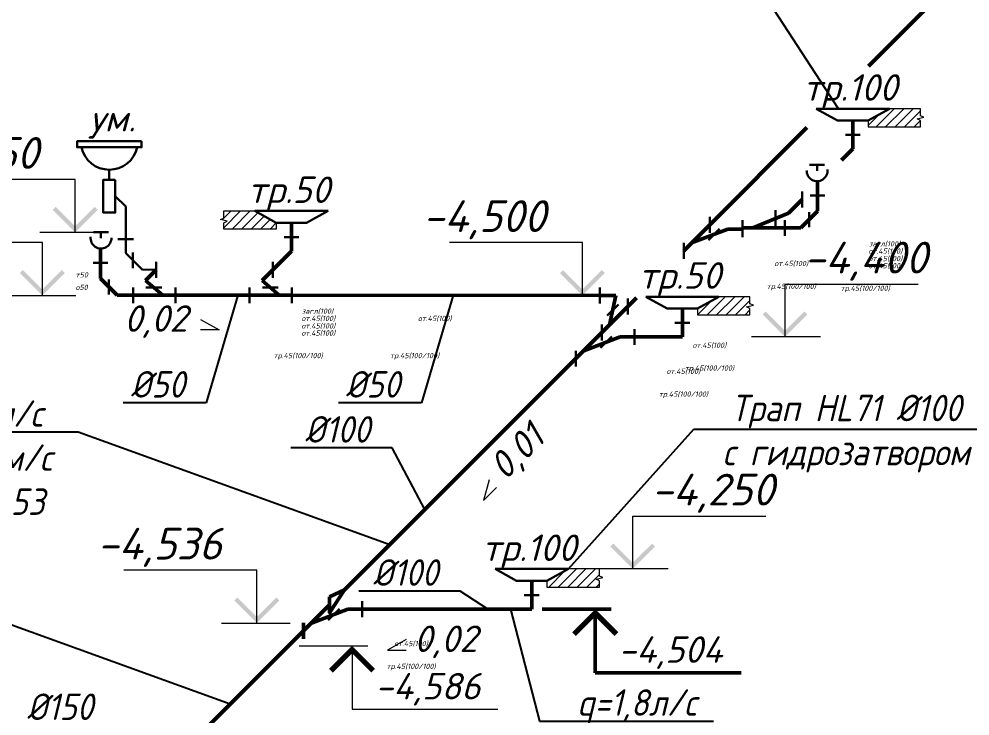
# Model space of a CAD drawing. Header units: millimetres. Extents: x -473555 to 885127, y 4787 to 453528.
# Drawn here: x 238241 to 247226, y 25693 to 32281 of the extents above; entities that cross this region are included whole.
import ezdxf
from ezdxf import colors
from ezdxf.entities.mleader import LeaderData, LeaderLine
from ezdxf.enums import TextEntityAlignment as Align
from ezdxf.math import Vec2, Vec3

# ---------------------------------------------------------------- set-up
doc = ezdxf.new("R2010")
doc.units = ezdxf.units.MM
doc.layers.add('_ВК-Спецификация', color=3, linetype='Continuous', lineweight=15, plot=False, transparency=0.5)
doc.layers.add('ВК_K1', color=34, linetype='Continuous', lineweight=50)
doc.layers.add('ВК_К1_текст', color=34, linetype='Continuous', lineweight=9)
doc.layers.add('ВК_сантехника', color=140, linetype='Continuous')
doc.styles.add('ISOPEUR', font='isocpeui.ttf', dxfattribs={"width": 0.9})

# ---------------------------------------------------------------- blocks, each defined once
blk = doc.blocks.new('*U150')
at = {"lineweight": 30}
for p, q in [((-181.7, 165.3), (-181.7, 315.3)), ((-399.9, -75), (-399.9, 75)), ((-129.5, 72.6), (-279.5, 72.6)), ((0, -75), (0, 75))]:
    blk.add_line(p, q, dxfattribs=at)
at = {"lineweight": -2}
for p, q in [((-282.8, 139.5), (-181.7, 240.3)), ((-282.8, 139.5), (-119.5, 0)), ((0, 0), (-399.9, 0))]:
    blk.add_line(p, q, dxfattribs=at)
at = {"layer": '_ВК-Спецификация', "linetype": 'ByBlock', "style": 'ISOPEUR'}
for s, p in [('от.45(100)', (1349.3, -218.4)), ('тр.45(100/100)', (1158.4, -569.6))]:
    blk.add_text(s, height=50, dxfattribs=at).set_placement(p, align=Align.MIDDLE_CENTER)
blk = doc.blocks.new('*U151')
at = {"lineweight": 30}
for p, q in [((-775.1, 595.9), (-633.2, 595.9)), ((-704.2, 540.5), (-704.2, 595.9)), ((-778, 308.6), (-638, 308.6)), ((-181.7, 165.3), (-181.7, 315.3)), ((-629.1, 8.9), (-629.1, 148.9)), ((-399.9, -75), (-399.9, 75)), ((-129.5, 72.6), (-279.5, 72.6)), ((0, -75), (0, 75))]:
    blk.add_line(p, q, dxfattribs=at)
at = {"lineweight": -2}
for p, q in [((-708, 308.6), (-708, 442.3)), ((-708, 157.8), (-708, 308.6)), ((-282.8, 139.5), (-181.7, 240.3)), ((-550.2, 0), (-708, 157.8)), ((-282.8, 139.5), (-119.5, 0)), ((-399.9, 0), (-550.2, 0)), ((0, 0), (-399.9, 0))]:
    blk.add_line(p, q, dxfattribs=at)
at = {"lineweight": 30}
blk.add_arc((-704.2, 540.5), 98.3, 173.30505, 2.20347, dxfattribs=at)
at = {"layer": '_ВК-Спецификация', "linetype": 'ByBlock', "style": 'ISOPEUR'}
for s, p in [('загл(100)', (1340.8, -149.6)), ('от.45(100)', (1349.3, -218.4)), ('от.45(100)', (1349.3, -289)), ('от.45(100)', (1349.3, -356.1)), ('тр.45(100/100)', (1158.4, -569.6))]:
    blk.add_text(s, height=50, dxfattribs=at).set_placement(p, align=Align.MIDDLE_CENTER)
blk = doc.blocks.new('*U799')
at = {"lineweight": 30}
for p, q in [((-444, 946.6), (-444, 851.5)), ((-289, 598.5), (-387.1, 696.6)), ((-289, 291.6), (-289, 598.5)), ((-214, 291.6), (-364, 291.6)), ((-289, 291.6), (-289, 157.8)), ((-131.2, 0), (-289, 157.8)), ((-221.7, 15.5), (-221.7, 165.5)), ((0, -75), (0, 75))]:
    blk.add_line(p, q, dxfattribs=at)
at = {"lineweight": -2}
blk.add_line((0, 0), (-131.2, 0), dxfattribs=at)
at = {"lineweight": 30}
for points in [[(-138.9, 1216.6), (-747.7, 1216.6), (-747.7, 1159.6), (-138.9, 1159.6)], [(-387.1, 851.5), (-500.8, 851.5), (-500.8, 541.7), (-387.1, 541.7)]]:
    blk.add_lwpolyline(points, close=True, dxfattribs=at)
blk.add_arc((-444, 1216.6), 270, 192.17716, 347.82284, dxfattribs=at)
at = {"lineweight": -2, "style": 'ISOPEUR'}
blk.add_text('ум.', height=250, dxfattribs=at).set_placement((-413.5, 1433.7), align=Align.MIDDLE_CENTER)
at = {"layer": '_ВК-Спецификация', "style": 'ISOPEUR'}
for p in [(-705.2, 40.2), (-705.2, -101.4), (-705.2, -324.8)]:
    blk.add_attdef('ФАСОННАЯ_ЧАСТЬ', text='', height=50, dxfattribs=at).set_placement(p, align=Align.CENTER)
blk = doc.blocks.new('_None')
blk = doc.blocks.new('*U134')
at = {"linetype": 'ByBlock', "lineweight": 15}
h = blk.add_hatch(dxfattribs=at)
h.set_pattern_fill('ANSI31', color=0, scale=20)
h.paths.add_polyline_path([(-638.7, 0), (-638.7, -68.4), (-671.4, -80.2), (-607.6, -96.8), (-639.1, -111.4), (-639.1, -171.5), (-143.6, -171.5), (-143.6, -113.1), (-346.1, 0)])
at = {"color": 0, "linetype": 'ByBlock', "lineweight": 30}
for p, q in [((346.1, 0), (-346.1, 0)), ((-143.6, -113.1), (-346.1, 0)), ((143.6, -113.1), (346.1, 0)), ((143.6, -113.1), (-143.6, -113.1)), ((70, -246.8), (-70, -246.8))]:
    blk.add_line(p, q, dxfattribs=at)
at = {"color": 0, "linetype": 'ByBlock'}
blk.add_line((0, -380.6), (0, -113.1), dxfattribs=at)
at = {"color": 0, "linetype": 'ByBlock', "lineweight": 15}
blk.add_lwpolyline([(-639.1, 0), (-346.1, 0), (-143.6, -113.1), (-143.6, -171.5), (-639.1, -171.5), (-639.1, -111.4), (-607.6, -96.8), (-671.4, -80.2), (-638.7, -68.4), (-638.7, 0)], dxfattribs=at)
at = {"color": 0, "linetype": 'ByBlock', "style": 'ISOPEUR'}
blk.add_attdef('НАЗВАНИЕ', text='', height=250, dxfattribs=at).set_placement((-24.8, 200.6), align=Align.MIDDLE_CENTER)
blk = doc.blocks.new('*U153')
at = {"lineweight": 30}
for p, q in [((-18.4, 425.7), (-18.4, 275.7)), ((246.1, 321.1), (246.1, 171.1)), ((49.6, 160.4), (155.7, 266.5)), ((0, 75), (0, -75))]:
    blk.add_line(p, q, dxfattribs=at)
for p, q in [((-18.4, 350.7), (131.6, 350.7)), ((131.6, 350.7), (73.1, 73.1)), ((0, 0), (246.1, 246.1))]:
    blk.add_line(p, q)
at = {"layer": '_ВК-Спецификация', "linetype": 'ByBlock', "style": 'ISOPEUR'}
for s, p in [('от.45(100)', (1015.7, -119.9)), ('тр.45(100/100)', (1015.8, -335.6))]:
    blk.add_text(s, height=50, dxfattribs=at).set_placement(p, align=Align.MIDDLE_CENTER)
blk = doc.blocks.new('*U139')
at = {"lineweight": 30}
for p, q in [((246.1, 321.1), (246.1, 171.1)), ((555.4, 279.6), (555.4, 129.6)), ((339.2, 207.8), (233.1, 101.7)), ((0, 75), (0, -75))]:
    blk.add_line(p, q, dxfattribs=at)
for p, q in [((0, 0), (246.1, 246.1)), ((74, 74), (417.3, 204.6)), ((417.3, 204.6), (556, 204.6))]:
    blk.add_line(p, q)
at = {"layer": '_ВК-Спецификация', "linetype": 'ByBlock', "style": 'ISOPEUR'}
for s, p in [('от.45(100)', (1015.7, -119.9)), ('тр.45(100/100)', (1015.8, -335.6))]:
    blk.add_text(s, height=50, dxfattribs=at).set_placement(p, align=Align.MIDDLE_CENTER)
blk = doc.blocks.new('*U154')
at = {"linetype": 'ByBlock', "lineweight": 15}
h = blk.add_hatch(dxfattribs=at)
h.set_pattern_fill('ANSI31', color=0, scale=20)
h.paths.add_polyline_path([(346.1, 0), (143.6, -113.1), (143.6, -171.5), (639.1, -171.5), (639.1, -111.4), (607.6, -96.8), (671.4, -80.2), (638.7, -68.4), (638.7, 0)])
at = {"color": 0, "linetype": 'ByBlock', "lineweight": 30}
for p, q in [((346.1, 0), (-346.1, 0)), ((-143.6, -113.1), (-346.1, 0)), ((143.6, -113.1), (346.1, 0)), ((143.6, -113.1), (-143.6, -113.1)), ((70, -246.8), (-70, -246.8))]:
    blk.add_line(p, q, dxfattribs=at)
at = {"color": 0, "linetype": 'ByBlock'}
blk.add_line((0, -380.6), (0, -113.1), dxfattribs=at)
at = {"color": 0, "linetype": 'ByBlock', "lineweight": 15}
blk.add_lwpolyline([(639.1, 0), (346.1, 0), (143.6, -113.1), (143.6, -171.5), (639.1, -171.5), (639.1, -111.4), (607.6, -96.8), (671.4, -80.2), (638.7, -68.4), (638.7, 0)], dxfattribs=at)
at = {"color": 0, "linetype": 'ByBlock', "style": 'ISOPEUR'}
blk.add_attdef('НАЗВАНИЕ', text='', height=250, dxfattribs=at).set_placement((-24.8, 200.6), align=Align.MIDDLE_CENTER)
blk = doc.blocks.new('*U141')
at = {"lineweight": 15}
blk.add_lwpolyline([(0.53, 1.945), (0, 0), (1.237, 1.237)], dxfattribs=at)
at = {"lineweight": 15, "style": 'ISOPEUR'}
blk.add_attdef('УКЛОН', text='', height=2.5, rotation=45, dxfattribs=at).set_placement((3.115, 4.638), align=Align.MIDDLE_CENTER)
blk = doc.blocks.new('*U155')
at = {"lineweight": 15}
blk.add_lwpolyline([(-1.75, 1), (0, 0), (-1.75, 0)], dxfattribs=at)
at = {"lineweight": 15, "style": 'ISOPEUR'}
blk.add_attdef('УКЛОН', text='', height=2.5, dxfattribs=at).set_placement((-5.981, 1.077), align=Align.MIDDLE_CENTER)
blk = doc.blocks.new('*U146')
at = {"linetype": 'ByBlock', "lineweight": -2}
h = blk.add_hatch(color=256, dxfattribs=at)
h.paths.add_polyline_path([(-527.4, 212.1), (-499.2, 240.4), (-315.3, 56.6), (-315.3, 0)])
h.paths.add_polyline_path([(-131.5, 240.4), (-103.2, 212.1), (-315.3, 0), (-315.3, 56.6)])
for p, q in [((-315.3, 500), (-1572.3, 500)), ((-315.3, 0), (-315.3, 500)), ((-649.2, 0), (0, 0))]:
    blk.add_line(p, q, dxfattribs=at)
at = {"linetype": 'ByBlock', "style": 'ISOPEUR'}
blk.add_attdef('ОТМЕТКА', (-1564.7, 600), '', height=300, dxfattribs=at)
blk = doc.blocks.new('*U157')
at = {"linetype": 'ByBlock', "lineweight": -2}
h = blk.add_hatch(color=256, dxfattribs=at)
h.paths.add_polyline_path([(527.4, 212.1), (499.2, 240.4), (315.3, 56.6), (315.3, 0)])
h.paths.add_polyline_path([(131.5, 240.4), (103.2, 212.1), (315.3, 0), (315.3, 56.6)])
for p, q in [((315.3, 0), (315.3, 500)), ((315.3, 500), (1572.3, 500)), ((649.2, 0), (0, 0))]:
    blk.add_line(p, q, dxfattribs=at)
at = {"linetype": 'ByBlock', "style": 'ISOPEUR'}
blk.add_attdef('ОТМЕТКА', (521.3, 600), '', height=300, dxfattribs=at)
blk = doc.blocks.new('*U158')
at = {"lineweight": 15}
blk.add_lwpolyline([(1.75, 1), (0, 0), (1.75, 0)], dxfattribs=at)
at = {"lineweight": 15, "style": 'ISOPEUR'}
blk.add_attdef('УКЛОН', text='', height=2.5, dxfattribs=at).set_placement((5.483, 1.077), align=Align.MIDDLE_CENTER)
blk = doc.blocks.new('*U137')
at = {"lineweight": 30}
for p, q in [((774.8, 595.9), (632.8, 595.9)), ((703.8, 540.5), (703.8, 595.9)), ((563.3, 193.5), (563.3, 343.5)), ((777.7, 308.6), (637.7, 308.6)), ((310.6, 19.6), (310.6, 169.6)), ((628.7, 8.9), (628.7, 148.9)), ((0, -75), (0, 75)), ((399.6, -75), (399.6, 75))]:
    blk.add_line(p, q, dxfattribs=at)
at = {"lineweight": -2}
for p, q in [((707.7, 308.6), (707.7, 442.3)), ((707.7, 157.8), (707.7, 308.6)), ((549.8, 0), (707.7, 157.8)), ((399.6, 0), (549.8, 0))]:
    blk.add_line(p, q, dxfattribs=at)
for p, q in [((563.3, 268.5), (434.6, 139.7)), ((97.2, 0), (434.6, 139.7)), ((0, 0), (399.6, 0))]:
    blk.add_line(p, q)
at = {"lineweight": 30}
blk.add_arc((703.8, 540.5), 98.3, 177.79653, 6.69495, dxfattribs=at)
at = {"layer": '_ВК-Спецификация', "linetype": 'ByBlock', "style": 'ISOPEUR'}
for s, p in [('загл(100)', (1340.8, -149.6)), ('от.45(100)', (1349.3, -218.4)), ('от.45(100)', (1349.3, -289)), ('от.45(100)', (1349.3, -356.1)), ('тр.45(100/100)', (1158.4, -569.6))]:
    blk.add_text(s, height=50, dxfattribs=at).set_placement(p, align=Align.MIDDLE_CENTER)
blk = doc.blocks.new('*U159')
at = {"linetype": 'ByBlock', "lineweight": 15}
h = blk.add_hatch(dxfattribs=at)
h.set_pattern_fill('ANSI31', color=0, scale=20)
h.paths.add_polyline_path([(346.1, 0), (143.6, -113.1), (143.6, -171.5), (639.1, -171.5), (639.1, -111.4), (607.6, -96.8), (671.4, -80.2), (638.7, -68.4), (638.7, 0)])
at = {"color": 0, "linetype": 'ByBlock', "lineweight": 30}
for p, q in [((346.1, 0), (-346.1, 0)), ((-143.6, -113.1), (-346.1, 0)), ((143.6, -113.1), (346.1, 0)), ((143.6, -113.1), (-143.6, -113.1)), ((70, -246.8), (-70, -246.8))]:
    blk.add_line(p, q, dxfattribs=at)
at = {"color": 0, "linetype": 'ByBlock'}
blk.add_line((0, -380.6), (0, -113.1), dxfattribs=at)
at = {"color": 0, "linetype": 'ByBlock', "lineweight": 15}
blk.add_lwpolyline([(639.1, 0), (346.1, 0), (143.6, -113.1), (143.6, -171.5), (639.1, -171.5), (639.1, -111.4), (607.6, -96.8), (671.4, -80.2), (638.7, -68.4), (638.7, 0)], dxfattribs=at)
at = {"color": 0, "linetype": 'ByBlock', "style": 'ISOPEUR'}
blk.add_attdef('НАЗВАНИЕ', text='', height=250, dxfattribs=at).set_placement((-24.8, 200.6), align=Align.MIDDLE_CENTER)

msp = doc.modelspace()

# ---------------------------------------------------------------- linework, layer by layer
at = {"layer": 'ВК_K1'}
for p, q in [((249934, 35502.8), (246266, 31834.8)), ((245685.8, 31254.6), (244767.5, 30336.3)), ((246013.3, 30946.7), (246119.4, 31052.8)), ((240638.1, 29909.5), (240814.9, 30086.3)), ((240419.9, 29669.2), (239719.9, 29669.2)), ((243729.9, 29667.9), (240819.9, 29669.2)), ((244075.5, 29644.3), (243994.5, 29563.3)), ((244058.3, 29275.7), (244508.3, 29275.7)), ((243502.2, 29071), (241317, 26885.8)), ((243502.2, 29071), (243073.1, 28641.9)), ((241485.5, 26702.2), (243085.5, 26702.2)), ((240929.4, 26572.6), (240929.4, 26422.6)), ((239147.8, 24716), (240929.4, 26497.6))]:
    msp.add_line(p, q, dxfattribs=at)
at = {"layer": 'ВК_K1', "linetype": 'Continuous'}
for p, q in [((243185.5, 26702.2), (243835.5, 26702.2)), ((243685.5, 26702.2), (243685.5, 26102.2)), ((243685.5, 26102.2), (245063, 26102.2))]:
    msp.add_line(p, q, dxfattribs=at)
at = {"layer": 'ВК_K1'}
msp.add_lwpolyline([(241175.6, 26819.4), (241175.6, 26669.4), (241317, 26885.8), (241175.6, 26819.4)], dxfattribs=at)
at = {"layer": 'ВК_K1', "linetype": 'Continuous'}
msp.add_lwpolyline([(243485.5, 26466.9, 50, 50, 0), (243685.5, 26666.9, 50, 50, 0), (243885.5, 26466.9, 50, 50, 0)], format="xyseb", dxfattribs=at)
at = {"layer": 'ВК_К1_текст', "linetype": 'Continuous'}
for p, q in [((240888, 26356.2), (241538, 26356.2)), ((241388, 26356.2), (241388, 25756.2)), ((241388, 25756.2), (242765.5, 25756.2))]:
    msp.add_line(p, q, dxfattribs=at)
msp.add_lwpolyline([(241188, 26120.8, 50, 50, 0), (241388, 26320.8, 50, 50, 0), (241588, 26120.8, 50, 50, 0)], format="xyseb", dxfattribs=at)

# ---------------------------------------------------------------- block references
at = {"layer": 'ВК_K1'}
for name, p, values in [('*U159', (246119.4, 31433.4), {'НАЗВАНИЕ': 'тр.100'}), ('*U134', (240814.9, 30466.8), {'НАЗВАНИЕ': 'тр.50'}), ('*U154', (244508.3, 29656.2), {'НАЗВАНИЕ': 'тр.50'}), ('*U154', (243085.5, 27082.8), {'НАЗВАНИЕ': 'тр.100'})]:
    msp.add_blockref(name, p, dxfattribs=at).add_auto_attribs(values)
for name, p in [('*U137', (245077.4, 30305.7)), ('*U139', (244521.4, 30090.1)), ('*U151', (239719.9, 29669.2)), ('*U150', (240819.9, 29669.2)), ('*U153', (243748.4, 29317.2)), ('*U139', (243502.2, 29071)), ('*U139', (240929.4, 26497.6))]:
    msp.add_blockref(name, p, dxfattribs=at)
at = {"layer": 'ВК_К1_текст'}
ref = msp.add_blockref('*U146', (239086.7, 30265.1), dxfattribs=at)
ref.add_attrib('ОТМЕТКА', '-3,950', (237262, 30865.1), dxfattribs={"layer": '0', "linetype": 'ByBlock', "height": 300, "style": 'ISOPEUR'})
ref = msp.add_blockref('*U146', (238776.9, 29667.9), dxfattribs=at)
ref.add_attrib('ОТМЕТКА', '-4,420', (236952.2, 30267.9), dxfattribs={"layer": '0', "linetype": 'ByBlock', "height": 300, "style": 'ISOPEUR'})
ref = msp.add_blockref('*U146', (243879.9, 29667.9), dxfattribs=at)
ref.add_attrib('ОТМЕТКА', '-4,500', (242055.2, 30267.9), dxfattribs={"layer": '0', "linetype": 'ByBlock', "height": 300, "style": 'ISOPEUR'})
ref = msp.add_blockref('*U157', (245163.1, 29275.7), dxfattribs=at)
ref.add_attrib('ОТМЕТКА', '-4,400', (245653.5, 29875.7), dxfattribs={"layer": '0', "linetype": 'ByBlock', "height": 300, "style": 'ISOPEUR'})
at = {"layer": 'ВК_К1_текст', "xscale": 100, "yscale": 100, "zscale": 100}
for name, p, values in [('*U155', (240131.9, 29342.2), {'УКЛОН': '0,02'}), ('*U141', (242630.2, 27730.1), {'УКЛОН': '0,01'}), ('*U158', (241724.2, 26315.2), {'УКЛОН': '0,02'})]:
    msp.add_blockref(name, p, dxfattribs=at).add_auto_attribs(values)
at = {"layer": 'ВК_К1_текст'}
ref = msp.add_blockref('*U157', (243724.1, 27082.8), dxfattribs=at)
ref.add_attrib('ОТМЕТКА', '-4,250', (244214.5, 27682.8), dxfattribs={"layer": '0', "linetype": 'ByBlock', "height": 300, "style": 'ISOPEUR'})
ref = msp.add_blockref('*U146', (240803.4, 26571.6), dxfattribs=at)
ref.add_attrib('ОТМЕТКА', '-4,536', (238978.7, 27171.6), dxfattribs={"layer": '0', "linetype": 'ByBlock', "height": 300, "style": 'ISOPEUR'})
at = {"layer": 'ВК_сантехника'}
ref = msp.add_blockref('*U799', (239538.2, 29909.5), dxfattribs=at)
ref.add_attrib('ФАСОННАЯ_ЧАСТЬ', 'т50', dxfattribs={"layer": '_ВК-Спецификация', "height": 50, "style": 'ISOPEUR'}).set_placement((238833, 29837.7), align=Align.CENTER)
ref.add_attrib('ФАСОННАЯ_ЧАСТЬ', 'о50', dxfattribs={"layer": '_ВК-Спецификация', "height": 50, "style": 'ISOPEUR'}).set_placement((238833, 29719.6), align=Align.CENTER)

# ---------------------------------------------------------------- texts
at = {"layer": 'ВК_K1', "linetype": 'Continuous', "style": 'ISOPEUR'}
msp.add_text('-4,504', height=250, dxfattribs=at).set_placement((243902.3, 26195.4))
at = {"layer": 'ВК_К1_текст', "linetype": 'Continuous', "style": 'ISOPEUR'}
msp.add_text('-4,586', height=250, dxfattribs=at).set_placement((241604.9, 25849.4))

# ---------------------------------------------------------------- leaders
at = {"layer": 'ВК_К1_текст', "linetype": 'Continuous'}
ml = msp.add_multileader_mtext('Standard', dxfattribs=at)
ml.set_content('Трап HL71 %%C100\\Pс гидрозатвором', color=256, style='ISOPEUR')
ml.set_leader_properties()
ml.set_arrow_properties(name='NONE')
ml.build(insert=Vec2(0, 0))
ml.multileader.update_dxf_attribs({"text_left_attachment_type": 6, "text_right_attachment_type": 6, "dogleg_length": 0.1, "arrow_head_size": 250, "scale": 100})
ctx = ml.context
ctx.base_point, ctx.scale, ctx.char_height, ctx.arrow_head_size, ctx.landing_gap_size, ctx.plane_origin = Vec3(242245.8, 32765.5), 100, 250, 250, 200, Vec3(259967.9, 15606.5)
ctx.left_attachment, ctx.right_attachment, ctx.text_align_type = 6, 6, 1
notes = []
notes.append((ctx, [(1, (1, 1, 0), (245118, 32765.5), (-1, 0), 10, [(1, [(245984.8, 31433.4)], 0, [])])]))
ctx.mtext.insert, ctx.mtext.alignment, ctx.mtext.flow_direction = Vec3(243676.9, 33090.5), 2, 5
ml = msp.add_multileader_mtext('Standard', dxfattribs=at)
ml.set_content('%%C50', color=256, style='ISOPEUR')
ml.set_leader_properties()
ml.set_arrow_properties(name='NONE')
ml.build(insert=Vec2(0, 0))
ml.multileader.update_dxf_attribs({"text_left_attachment_type": 6, "text_right_attachment_type": 6, "dogleg_length": 0.1, "arrow_head_size": 250, "scale": 100})
ctx = ml.context
ctx.base_point, ctx.scale, ctx.char_height, ctx.arrow_head_size, ctx.landing_gap_size, ctx.plane_origin = Vec3(214199.7, 31962.5), 100, 250, 250, 200, Vec3(221649.8, 23235.8)
ctx.left_attachment, ctx.right_attachment, ctx.text_align_type = 6, 6, 1
notes.append((ctx, [(1, (1, 1, 0), (215104.6, 31962.5), (-1, 0), 10, [(0, [(215302.6, 31689.7)], 0, [])])]))
ctx.mtext.insert, ctx.mtext.width, ctx.mtext.alignment, ctx.mtext.flow_direction = Vec3(214647.1, 32262.5), 549.811, 2, 5
ml = msp.add_multileader_mtext('Standard', dxfattribs=at)
ml.set_content('%%C100', color=256, style='ISOPEUR')
ml.set_leader_properties()
ml.set_arrow_properties(name='NONE')
ml.build(insert=Vec2(0, 0))
ml.multileader.update_dxf_attribs({"text_left_attachment_type": 6, "text_right_attachment_type": 6, "dogleg_length": 0.1, "arrow_head_size": 250, "scale": 100})
ctx = ml.context
ctx.base_point, ctx.scale, ctx.char_height, ctx.arrow_head_size, ctx.landing_gap_size, ctx.plane_origin = Vec3(220026.2, 31279.1), 100, 250, 250, 200, Vec3(227786.2, 22037.3)
ctx.left_attachment, ctx.right_attachment, ctx.text_align_type = 6, 6, 1
notes.append((ctx, [(1, (1, 1, 0), (221047.5, 31279.1), (-1, 0), 10, [(0, [(221493.8, 32010.6)], 0, [])])]))
ctx.mtext.insert, ctx.mtext.width, ctx.mtext.alignment, ctx.mtext.flow_direction = Vec3(220531.9, 31579.1), 549.811, 2, 5
ml = msp.add_multileader_mtext('Standard', dxfattribs=at)
ml.set_content('%%C50', color=256, style='ISOPEUR')
ml.set_leader_properties()
ml.set_arrow_properties(name='NONE')
ml.build(insert=Vec2(0, 0))
ml.multileader.update_dxf_attribs({"text_left_attachment_type": 6, "text_right_attachment_type": 6, "dogleg_length": 0.1, "arrow_head_size": 250, "scale": 100})
ctx = ml.context
ctx.base_point, ctx.scale, ctx.char_height, ctx.arrow_head_size, ctx.landing_gap_size, ctx.plane_origin = Vec3(211101.8, 31215.9), 100, 250, 250, 200, Vec3(218849.4, 22126.6)
ctx.left_attachment, ctx.right_attachment, ctx.text_align_type = 6, 6, 1
notes.append((ctx, [(1, (1, 1, 0), (212006.7, 31215.9), (-1, 0), 10, [(0, [(212502.1, 30580.6)], 0, [])])]))
ctx.mtext.insert, ctx.mtext.width, ctx.mtext.alignment, ctx.mtext.flow_direction = Vec3(211549.2, 31515.9), 549.811, 2, 5
ml = msp.add_multileader_mtext('Standard', dxfattribs=at)
ml.set_content('%%C50', color=256, style='ISOPEUR')
ml.set_leader_properties()
ml.set_arrow_properties(name='NONE')
ml.build(insert=Vec2(0, 0))
ml.multileader.update_dxf_attribs({"text_left_attachment_type": 6, "text_right_attachment_type": 6, "dogleg_length": 0.1, "arrow_head_size": 250, "scale": 100})
ctx = ml.context
ctx.base_point, ctx.scale, ctx.char_height, ctx.arrow_head_size, ctx.landing_gap_size, ctx.plane_origin = Vec3(239105.9, 28652.6), 100, 250, 250, 200, Vec3(246830.9, 19800.8)
ctx.left_attachment, ctx.right_attachment, ctx.text_align_type = 6, 6, 1
notes.append((ctx, [(1, (1, 1, 0), (240010.7, 28652.6), (-1, 0), 10, [(0, [(240310.1, 29669.2)], 0, [])])]))
ctx.mtext.insert, ctx.mtext.width, ctx.mtext.alignment, ctx.mtext.flow_direction = Vec3(239553.3, 28952.6), 549.811, 2, 5
ml = msp.add_multileader_mtext('Standard', dxfattribs=at)
ml.set_content('%%C50', color=256, style='ISOPEUR')
ml.set_leader_properties()
ml.set_arrow_properties(name='NONE')
ml.build(insert=Vec2(0, 0))
ml.multileader.update_dxf_attribs({"text_left_attachment_type": 6, "text_right_attachment_type": 6, "dogleg_length": 0.1, "arrow_head_size": 250, "scale": 100})
ctx = ml.context
ctx.base_point, ctx.scale, ctx.char_height, ctx.arrow_head_size, ctx.landing_gap_size, ctx.plane_origin = Vec3(241137.6, 28652.6), 100, 250, 250, 200, Vec3(248862.6, 19800.8)
ctx.left_attachment, ctx.right_attachment, ctx.text_align_type = 6, 6, 1
notes.append((ctx, [(1, (1, 1, 0), (242042.4, 28652.6), (-1, 0), 10, [(0, [(242341.9, 29669.2)], 0, [])])]))
ctx.mtext.insert, ctx.mtext.width, ctx.mtext.alignment, ctx.mtext.flow_direction = Vec3(241585, 28952.6), 549.811, 2, 5
ml = msp.add_multileader_mtext('Standard', dxfattribs=at)
ml.set_content('q=2,7л/с\\Pv=0,63м/с\\Ph/d=0,53', color=256, style='ISOPEUR')
ml.set_leader_properties()
ml.set_arrow_properties(name='NONE')
ml.build(insert=Vec2(0, 0))
ml.multileader.update_dxf_attribs({"text_left_attachment_type": 6, "text_right_attachment_type": 6, "dogleg_length": 0.1, "arrow_head_size": 250, "scale": 100})
ctx = ml.context
ctx.base_point, ctx.scale, ctx.char_height, ctx.arrow_head_size, ctx.landing_gap_size, ctx.plane_origin = Vec3(236978.1, 28376.8), 100, 250, 250, 200, Vec3(252444.3, 23512)
ctx.left_attachment, ctx.right_attachment, ctx.text_align_type = 6, 6, 1
notes.append((ctx, [(1, (1, 1, 0), (238799.2, 28376.8), (-1, 0), 10, [(0, [(241743.3, 27312.1)], 0, [])])]))
ctx.mtext.insert, ctx.mtext.width, ctx.mtext.alignment, ctx.mtext.flow_direction = Vec3(237883.7, 28676.8), 1393.182, 2, 5
ml = msp.add_multileader_mtext('Standard', dxfattribs=at)
ml.set_content('Насос в приямке %%C600х500h', color=256, style='ISOPEUR')
ml.set_leader_properties()
ml.set_arrow_properties(name='NONE')
ml.build(insert=Vec2(0, 0))
ml.multileader.update_dxf_attribs({"text_left_attachment_type": 6, "text_right_attachment_type": 6, "dogleg_length": 0.1, "arrow_head_size": 250, "scale": 100})
ctx = ml.context
ctx.base_point, ctx.scale, ctx.char_height, ctx.arrow_head_size, ctx.landing_gap_size, ctx.plane_origin = Vec3(294060.9, 27964.1), 100, 250, 250, 200, Vec3(304153.6, 17487.9)
ctx.left_attachment, ctx.right_attachment, ctx.text_align_type = 6, 6, 1
notes.append((ctx, [(1, (1, 1, 0), (295968, 27964.1), (-1, 0), 10, [(0, [(296741.2, 28675)], 0, [])])]))
ctx.mtext.insert, ctx.mtext.width, ctx.mtext.alignment, ctx.mtext.flow_direction = Vec3(295009.5, 28264.1), 1666.841, 2, 5
ml = msp.add_multileader_mtext('Standard', dxfattribs=at)
ml.set_content('Насос в приямке %%C600х500h', color=256, style='ISOPEUR')
ml.set_leader_properties()
ml.set_arrow_properties(name='NONE')
ml.build(insert=Vec2(0, 0))
ml.multileader.update_dxf_attribs({"text_left_attachment_type": 6, "text_right_attachment_type": 6, "dogleg_length": 0.1, "arrow_head_size": 250, "scale": 100})
ctx = ml.context
ctx.base_point, ctx.scale, ctx.char_height, ctx.arrow_head_size, ctx.landing_gap_size, ctx.plane_origin = Vec3(300994.8, 27964.1), 100, 250, 250, 200, Vec3(311087.6, 17487.9)
ctx.left_attachment, ctx.right_attachment, ctx.text_align_type = 6, 6, 1
notes.append((ctx, [(1, (1, 1, 0), (302901.9, 27964.1), (-1, 0), 10, [(0, [(303675.2, 28675)], 0, [])])]))
ctx.mtext.insert, ctx.mtext.width, ctx.mtext.alignment, ctx.mtext.flow_direction = Vec3(301943.4, 28264.1), 1666.841, 2, 5
ml = msp.add_multileader_mtext('Standard', dxfattribs=at)
ml.set_content('Насос в приямке %%C600х500h', color=256, style='ISOPEUR')
ml.set_leader_properties()
ml.set_arrow_properties(name='NONE')
ml.build(insert=Vec2(0, 0))
ml.multileader.update_dxf_attribs({"text_left_attachment_type": 6, "text_right_attachment_type": 6, "dogleg_length": 0.1, "arrow_head_size": 250, "scale": 100})
ctx = ml.context
ctx.base_point, ctx.scale, ctx.char_height, ctx.arrow_head_size, ctx.landing_gap_size, ctx.plane_origin = Vec3(308328.2, 27964.1), 100, 250, 250, 200, Vec3(318420.9, 17487.9)
ctx.left_attachment, ctx.right_attachment, ctx.text_align_type = 6, 6, 1
notes.append((ctx, [(1, (1, 1, 0), (310235.3, 27964.1), (-1, 0), 10, [(0, [(311008.5, 28675)], 0, [])])]))
ctx.mtext.insert, ctx.mtext.width, ctx.mtext.alignment, ctx.mtext.flow_direction = Vec3(309276.7, 28264.1), 1666.841, 2, 5
ml = msp.add_multileader_mtext('Standard', dxfattribs=at)
ml.set_content('Насос в приямке %%C600х500h', color=256, style='ISOPEUR')
ml.set_leader_properties()
ml.set_arrow_properties(name='NONE')
ml.build(insert=Vec2(0, 0))
ml.multileader.update_dxf_attribs({"text_left_attachment_type": 6, "text_right_attachment_type": 6, "dogleg_length": 0.1, "arrow_head_size": 250, "scale": 100})
ctx = ml.context
ctx.base_point, ctx.scale, ctx.char_height, ctx.arrow_head_size, ctx.landing_gap_size, ctx.plane_origin = Vec3(316720.9, 27964.1), 100, 250, 250, 200, Vec3(326813.6, 17487.9)
ctx.left_attachment, ctx.right_attachment, ctx.text_align_type = 6, 6, 1
notes.append((ctx, [(1, (1, 1, 0), (318628, 27964.1), (-1, 0), 10, [(0, [(319401.2, 28675)], 0, [])])]))
ctx.mtext.insert, ctx.mtext.width, ctx.mtext.alignment, ctx.mtext.flow_direction = Vec3(317669.4, 28264.1), 1666.841, 2, 5
ml = msp.add_multileader_mtext('Standard', dxfattribs=at)
ml.set_content('Трап HL71 %%C100\\Pс гидрозатвором', color=256, style='ISOPEUR')
ml.set_leader_properties()
ml.set_arrow_properties(name='NONE')
ml.build(insert=Vec2(0, 0))
ml.multileader.update_dxf_attribs({"text_left_attachment_type": 6, "text_right_attachment_type": 6, "dogleg_length": 0.1, "arrow_head_size": 250, "scale": 100})
ctx = ml.context
ctx.base_point, ctx.scale, ctx.char_height, ctx.arrow_head_size, ctx.landing_gap_size, ctx.plane_origin = Vec3(244625.7, 28404.1), 100, 250, 250, 200, Vec3(255301, 17962.3)
ctx.left_attachment, ctx.right_attachment, ctx.text_align_type = 6, 6, 1
notes.append((ctx, [(0, (1, 1, 0), (244615.7, 28404.1), (1, 0), 10, [(1, [(243431.6, 27082.8)], 0, [])])]))
ctx.mtext.insert, ctx.mtext.alignment, ctx.mtext.flow_direction = Vec3(246056.8, 28729.1), 2, 5
ml = msp.add_multileader_mtext('Standard', dxfattribs=at)
ml.set_content('%%C100', color=256, style='ISOPEUR')
ml.set_leader_properties()
ml.set_arrow_properties(name='NONE')
ml.build(insert=Vec2(0, 0))
ml.multileader.update_dxf_attribs({"text_left_attachment_type": 6, "text_right_attachment_type": 6, "dogleg_length": 0.1, "arrow_head_size": 250, "scale": 100})
ctx = ml.context
ctx.base_point, ctx.scale, ctx.char_height, ctx.arrow_head_size, ctx.landing_gap_size, ctx.plane_origin = Vec3(240744.8, 28227), 100, 250, 250, 200, Vec3(247786, 19375.2)
ctx.left_attachment, ctx.right_attachment, ctx.text_align_type = 6, 6, 1
notes.append((ctx, [(1, (1, 1, 0), (241766, 28227), (-1, 0), 10, [(0, [(242076.1, 27644.9)], 0, [])])]))
ctx.mtext.insert, ctx.mtext.width, ctx.mtext.alignment, ctx.mtext.flow_direction = Vec3(241250.4, 28527), 549.811, 2, 5
ml = msp.add_multileader_mtext('Standard', dxfattribs=at)
ml.set_content('%%C50', color=256, style='ISOPEUR')
ml.set_leader_properties()
ml.set_arrow_properties(name='NONE')
ml.build(insert=Vec2(0, 0))
ml.multileader.update_dxf_attribs({"text_left_attachment_type": 6, "text_right_attachment_type": 6, "dogleg_length": 0.1, "arrow_head_size": 250, "scale": 100})
ctx = ml.context
ctx.base_point, ctx.scale, ctx.char_height, ctx.arrow_head_size, ctx.landing_gap_size, ctx.plane_origin = Vec3(268797.4, 27072.7), 100, 250, 250, 200, Vec3(277776.5, 16596.5)
ctx.left_attachment, ctx.right_attachment, ctx.text_align_type = 6, 6, 1
notes.append((ctx, [(1, (1, 1, 0), (269702.3, 27072.7), (-1, 0), 10, [(0, [(270025.1, 26507.8)], 0, [])])]))
ctx.mtext.insert, ctx.mtext.width, ctx.mtext.alignment, ctx.mtext.flow_direction = Vec3(269244.9, 27372.7), 549.811, 2, 5
ml = msp.add_multileader_mtext('Standard', dxfattribs=at)
ml.set_content('q=4,7л/с\\Pv=0,73м/с\\Ph/d=0,4', color=256, style='ISOPEUR')
ml.set_leader_properties()
ml.set_arrow_properties(name='NONE')
ml.build(insert=Vec2(0, 0))
ml.multileader.update_dxf_attribs({"text_left_attachment_type": 6, "text_right_attachment_type": 6, "dogleg_length": 0.1, "arrow_head_size": 250, "scale": 100})
ctx = ml.context
ctx.base_point, ctx.scale, ctx.char_height, ctx.arrow_head_size, ctx.landing_gap_size, ctx.plane_origin = Vec3(235470.3, 26869), 100, 250, 250, 200, Vec3(250936.6, 22004.2)
ctx.left_attachment, ctx.right_attachment, ctx.text_align_type = 6, 6, 1
notes.append((ctx, [(1, (1, 1, 0), (237291.5, 26869), (-1, 0), 10, [(0, [(240235.5, 25804.3)], 0, [])])]))
ctx.mtext.insert, ctx.mtext.width, ctx.mtext.alignment, ctx.mtext.flow_direction = Vec3(236375.9, 27169), 1393.182, 2, 5
ml = msp.add_multileader_mtext('Standard', dxfattribs=at)
ml.set_content('%%C100', color=256, style='ISOPEUR')
ml.set_leader_properties()
ml.set_arrow_properties(name='NONE')
ml.build(insert=Vec2(0, 0))
ml.multileader.update_dxf_attribs({"text_left_attachment_type": 6, "text_right_attachment_type": 6, "dogleg_length": 0.1, "arrow_head_size": 250, "scale": 100})
ctx = ml.context
ctx.base_point, ctx.scale, ctx.char_height, ctx.arrow_head_size, ctx.landing_gap_size, ctx.plane_origin = Vec3(241387.7, 26873.7), 100, 250, 250, 200, Vec3(249242.1, 18021.9)
ctx.left_attachment, ctx.right_attachment, ctx.text_align_type = 6, 6, 1
notes.append((ctx, [(1, (1, 1, 0), (242409, 26873.7), (-1, 0), 10, [(0, [(242671.4, 26702.2)], 0, [])])]))
ctx.mtext.insert, ctx.mtext.width, ctx.mtext.alignment, ctx.mtext.flow_direction = Vec3(241893.4, 27173.7), 549.811, 2, 5
ml = msp.add_multileader_mtext('Standard', dxfattribs=at)
ml.set_content('q=1,8л/с\\Pv=0,73м/с\\Ph/d=0,35', color=256, style='ISOPEUR')
ml.set_leader_properties()
ml.set_arrow_properties(name='NONE')
ml.build(insert=Vec2(0, 0))
ml.multileader.update_dxf_attribs({"text_left_attachment_type": 6, "text_right_attachment_type": 6, "dogleg_length": 0.1, "arrow_head_size": 250, "scale": 100})
ctx = ml.context
ctx.base_point, ctx.scale, ctx.char_height, ctx.arrow_head_size, ctx.landing_gap_size, ctx.plane_origin = Vec3(243168.8, 25645), 100, 250, 250, 200, Vec3(258672.3, 19076)
ctx.left_attachment, ctx.right_attachment, ctx.text_align_type = 6, 6, 1
notes.append((ctx, [(0, (1, 1, 0), (243158.8, 25645), (1, 0), 10, [(0, [(242885, 26702.2)], 0, [])])]))
ctx.mtext.insert, ctx.mtext.alignment, ctx.mtext.flow_direction = Vec3(244074.4, 25945), 2, 5
ml = msp.add_multileader_mtext('Standard', dxfattribs=at)
ml.set_content('%%C150', color=256, style='ISOPEUR')
ml.set_leader_properties()
ml.set_arrow_properties(name='NONE')
ml.build(insert=Vec2(0, 0))
ml.multileader.update_dxf_attribs({"text_left_attachment_type": 6, "text_right_attachment_type": 6, "dogleg_length": 0.1, "arrow_head_size": 250, "scale": 100})
ctx = ml.context
ctx.base_point, ctx.scale, ctx.char_height, ctx.arrow_head_size, ctx.landing_gap_size, ctx.plane_origin = Vec3(238123.5, 25605), 100, 250, 250, 200, Vec3(245164.8, 16753.3)
ctx.left_attachment, ctx.right_attachment, ctx.text_align_type = 6, 6, 1
notes.append((ctx, [(1, (1, 1, 0), (239144.8, 25605), (-1, 0), 10, [(0, [(239454.8, 25022.9)], 0, [])])]))
ctx.mtext.insert, ctx.mtext.width, ctx.mtext.alignment, ctx.mtext.flow_direction = Vec3(238629.1, 25905), 549.811, 2, 5
for ctx, leaders in notes:
    for number, flags, end, landing, length, lines in leaders:
        leader = LeaderData()
        leader.index, (leader.has_last_leader_line, leader.has_dogleg_vector, leader.attachment_direction) = number, flags
        leader.last_leader_point, leader.dogleg_vector, leader.dogleg_length = Vec3(end), Vec3(landing), length
        for number, points, colour, breaks in lines:
            line = LeaderLine()
            line.index, line.vertices, line.color, line.breaks = number, Vec3.list(points), colors.encode_raw_color(colour), breaks
            leader.lines.append(line)
        ctx.leaders.append(leader)

doc.saveas('drawing.dxf')
